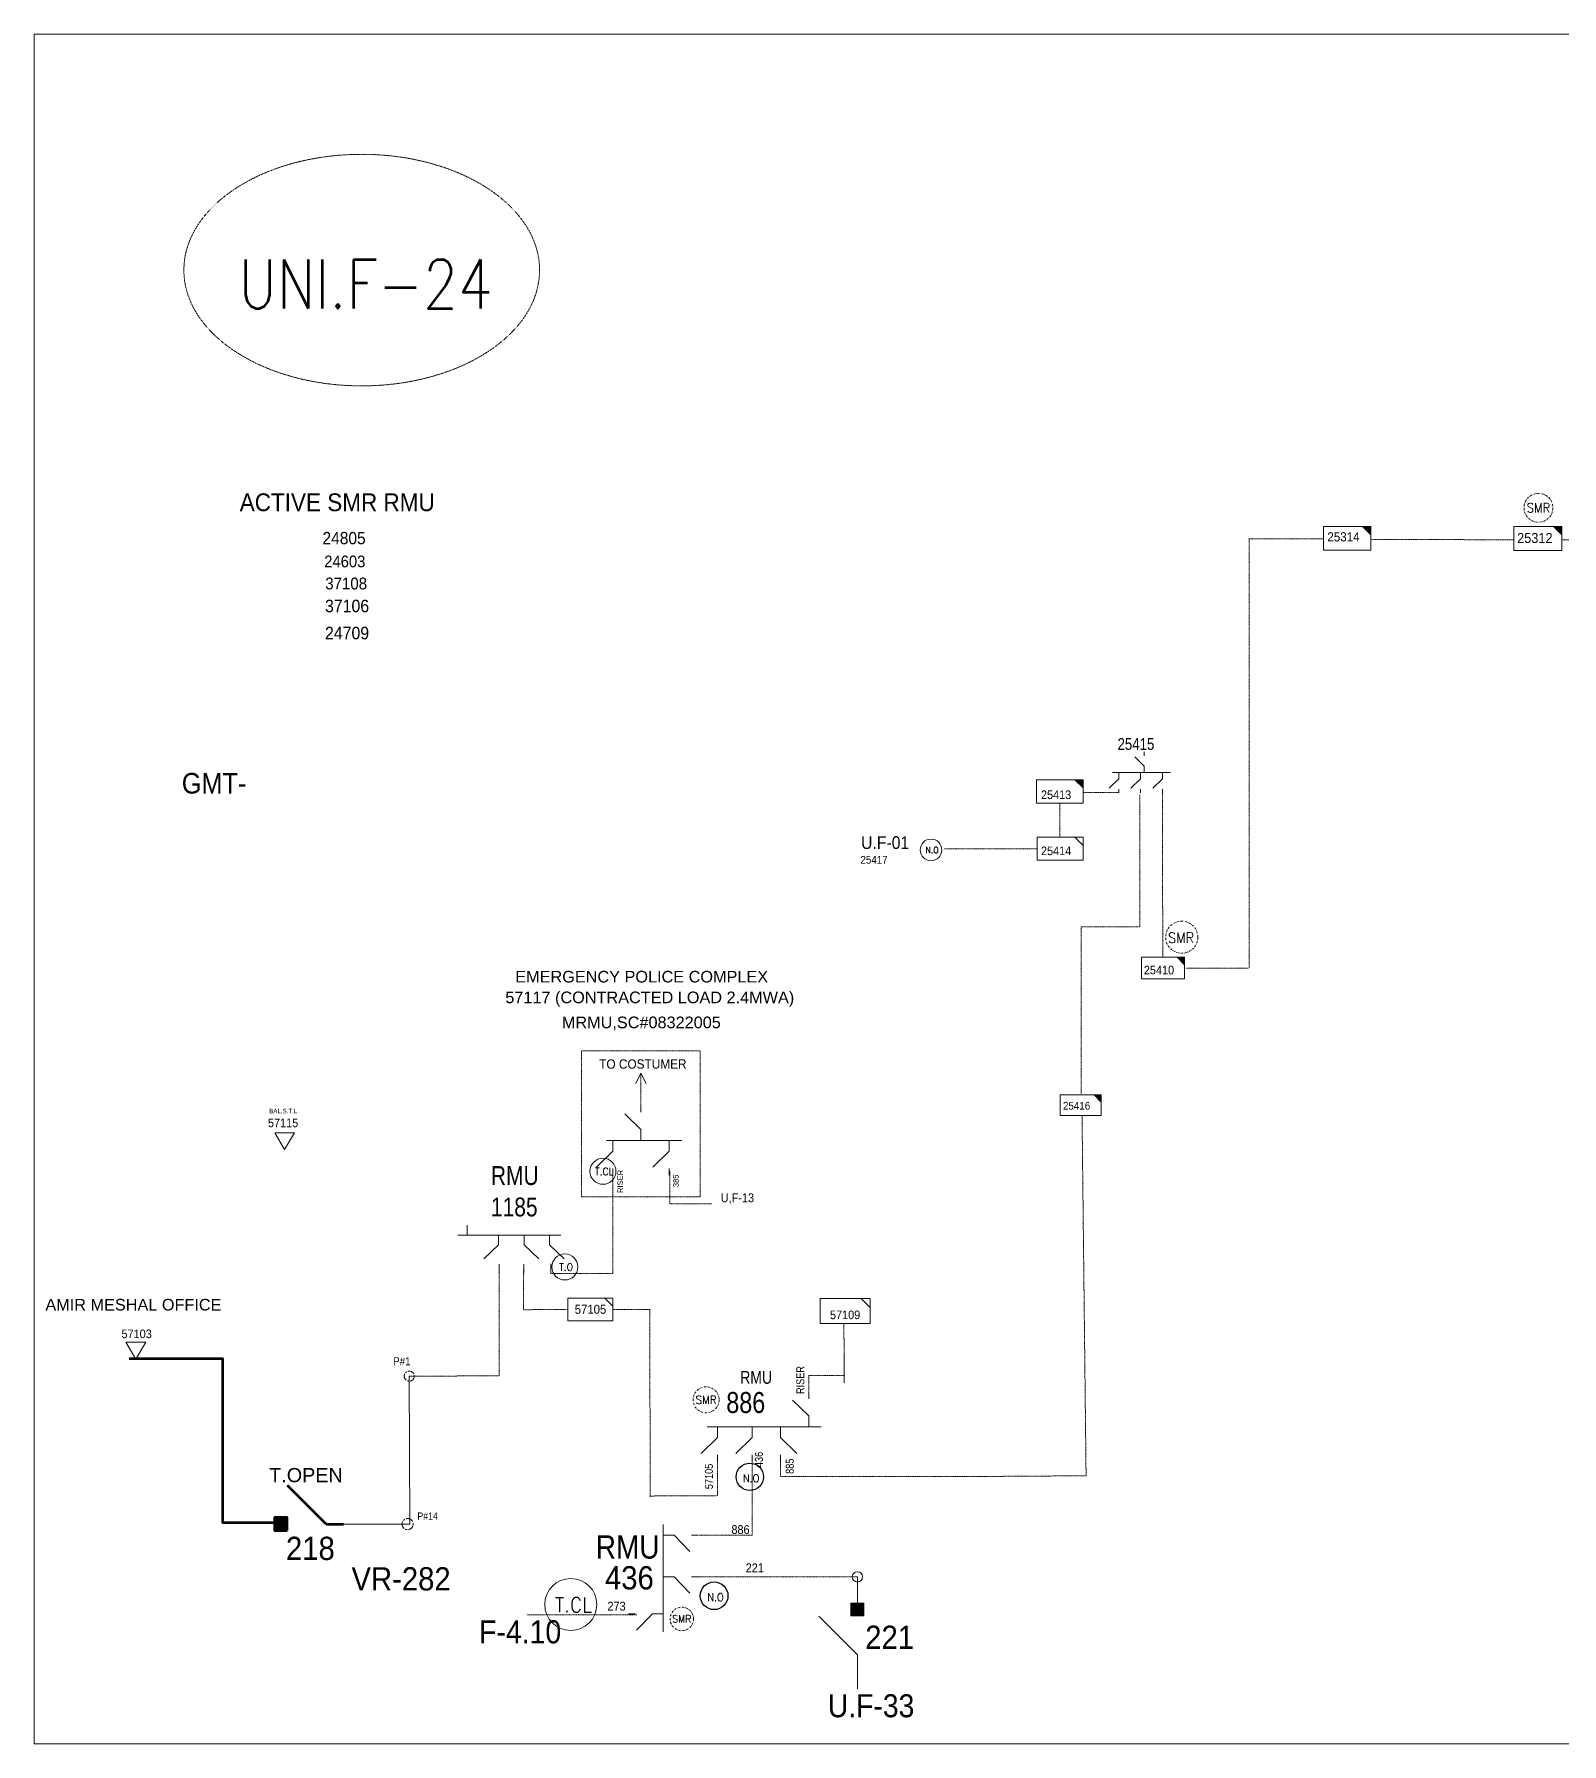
# Model space of a CAD drawing. Header units: metres. Extents: x 65984 to 144644, y -19036 to 23726.
# Drawn here: x 82154 to 82810, y -11224 to -10489 of the extents above; entities that cross this region are included whole.
import ezdxf
from ezdxf.enums import TextEntityAlignment as Align

# ---------------------------------------------------------------- set-up
doc = ezdxf.new("R2010")
doc.units = ezdxf.units.M
doc.header["$MEASUREMENT"] = 0
for name, pattern in [('( Center )', [2, 1.25, -0.25, 0.25, -0.25]), ('DGN Style 2', [0.023128, 0, -0.023128]), ('DGN Style 3', [0.013877, 0, -0.013877]), ('DGN Style 4', [1.6, 0.8, -0.4, 0, -0.4])]:
    doc.linetypes.add(name, pattern=pattern)
doc.layers.get('0').update_dxf_attribs({"color": 95, "lineweight": 40})
for name, color, linetype, lineweight in [('ABS', 7, 'Continuous', 40), ('ABS NUMBER', 112, 'Continuous', 30), ('D FDR  03', 112, 'Continuous', 40), ('d_eos', 111, 'Continuous', 40), ('d_eos no', 121, 'Continuous', 40), ('d_oh branch', 94, 'Continuous', 40), ('d_switch', 95, 'Continuous', 40), ('d_tf', 1, 'Continuous', 40), ('d_tf no', 6, 'Continuous', 40), ('d_ug cable', 95, 'Continuous', 40), ('d_ug main line', 95, 'Continuous', 40), ('d_unit sub', 7, 'Continuous', 40), ('d_village name', 7, 'Continuous', 40), ('FDR  4  13', 206, 'Continuous', 40), ('fedr no', 95, 'Continuous', 40), ('O H MAIN FEEDER', 4, 'Continuous', 100), ('SW N O', 114, 'Continuous', 30)]:
    doc.layers.add(name, color=color, linetype=linetype, lineweight=lineweight)
doc.styles.add('NASKHF', font='naskhf.shx', dxfattribs={"height": 8})
doc.styles.add('Style-Arial', font='arial.ttf')
doc.styles.add('Style-ENGINEERING', font='ENGINEERING.shx')
doc.styles.add('Style-msdefault', font='msdefault.shx')
doc.styles.add('Style-simplex', font='simplex.shx')
doc.styles.add('Style-STANDARD', font='STANDARD.shx')

# ---------------------------------------------------------------- blocks, each defined once
blk = doc.blocks.new('SS')
at = {"color": 0, "linetype": 'ByBlock', "lineweight": -2, "flags": 128}
blk.add_lwpolyline([(6.95, 4.25), (10.45, 4.25), (10.45, 0.75)], close=True, dxfattribs=at)
at = {"color": 0, "linetype": 'ByBlock', "lineweight": -2, "extrusion": (0, 0, -1)}
blk.add_solid([(-6.95, 4.25), (-10.45, 4.25), (-10.45, 0.75)], dxfattribs=at)
at = {"color": 0, "linetype": 'ByBlock', "lineweight": -2}
blk.add_3dface([(-9.55, 4.25), (10.45, 4.25), (10.45, -5.75), (-9.55, -5.75)], dxfattribs=at)
blk = doc.blocks.new('TF_8')
at = {"color": 0, "linetype": 'ByBlock', "lineweight": -2}
blk.add_line((6.3, 4.95), (9.9, 1.35), dxfattribs=at)
blk.add_3dface([(-10.1, 4.95), (9.9, 4.95), (9.9, -5.05), (-10.1, -5.05)], dxfattribs=at)
blk = doc.blocks.new('*U1204')
at = {"layer": 'd_eos', "color": 7, "linetype": 'Continuous', "lineweight": 13, "ltscale": 0.638341}
for p, q in [((-12.95, 12.1), (-12.95, 14.93)), ((11.34, 12.1), (11.34, 14.92)), ((-12.95, 4.66), (-5.94, 11.45)), ((11.34, 4.66), (18.34, 11.45)), ((14.01, 0.01), (-18.32, 0.01)), ((-12.95, 0.01), (-12.95, 4.66)), ((-0.8, 0.01), (-0.8, -4.64)), ((11.34, 0.01), (11.34, 4.66)), ((-0.8, -4.64), (6.2, -11.44)), ((-0.8, -12.09), (-0.8, -14.91))]:
    blk.add_line(p, q, dxfattribs=at)
blk = doc.blocks.new('*U1205')
at = {"layer": 'd_ug cable', "color": 1, "linetype": 'Continuous', "lineweight": 13}
for q in [(-2.21, -2.23), (2.18, -2.23)]:
    blk.add_line((-0.01, 2.26), q, dxfattribs=at)
blk = doc.blocks.new('ABS2_1_1')
at = {"color": 0, "linetype": 'ByBlock', "lineweight": -2, "ltscale": 500}
for q in [(-29900, 43500), (0, 0)]:
    blk.add_line((0, 13600), q, dxfattribs=at)
at = {"color": 0, "linetype": 'ByBlock', "lineweight": -2, "ltscale": 500, "flags": 128}
for points in [[(5000, 43600), (-5000, 43600), (-5000, 53600), (5000, 53600)], [(3791, 49653), (3791, 49653), (3791, 49653)]]:
    blk.add_lwpolyline(points, close=True, dxfattribs=at)
at = {"color": 0, "linetype": 'ByBlock', "lineweight": -2, "ltscale": 500}
for points in [[(5000, 43600), (-5000, 43600), (5000, 53600), (-5000, 53600)], [(3791, 49653), (3791, 49653), (3791, 49653)]]:
    blk.add_solid(points, dxfattribs=at)
blk = doc.blocks.new('TRA1_640')
at = {"layer": 'd_tf', "color": 6, "linetype": 'Continuous', "lineweight": 0, "ltscale": 0.000426762, "flags": 128}
blk.add_lwpolyline([(10.1, -16.9), (0.1, 0.1), (-9.9, -16.9)], close=True, dxfattribs=at)
blk = doc.blocks.new('TRA1_639')
at = {"layer": 'd_tf', "color": 6, "linetype": 'Continuous', "lineweight": 0, "ltscale": 0.000426762, "xscale": 1.000046566207833, "yscale": 1.000046566207833, "zscale": 1.000046566207833, "rotation": 180}
blk.add_blockref('TRA1_640', (0, 0), dxfattribs=at)
blk = doc.blocks.new('*U1280')
at = {"layer": 'SW N O', "color": 1, "lineweight": 13}
blk.add_circle((0, 0), 16.8, dxfattribs=at)
at = {"layer": 'SW N O', "color": 1, "lineweight": 13, "style": 'Style-STANDARD'}
blk.add_text('T.CL', height=9.6, dxfattribs=at).set_placement((1.7, -0.2), align=Align.MIDDLE_CENTER)
blk = doc.blocks.new('*U3529')
at = {"layer": 'SW N O', "color": 3}
blk.add_circle((0, 0), 16.8, dxfattribs=at)
at = {"layer": 'SW N O', "color": 3, "insert": (1.7, -1.8), "char_height": 9.6, "attachment_point": 5, "line_spacing_factor": 0.6, "style": 'Style-STANDARD'}
blk.add_mtext('N.O', dxfattribs=at)
blk = doc.blocks.new('*U1430')
at = {"layer": 'SW N O', "color": 3, "lineweight": 13}
blk.add_circle((0, 0), 16.8, dxfattribs=at)
at = {"layer": 'SW N O', "color": 3, "lineweight": 13, "style": 'Style-STANDARD'}
blk.add_text('N.O', height=9.6, dxfattribs=at).set_placement((1.7, -0.2), align=Align.MIDDLE_CENTER)
blk = doc.blocks.new('*U4211')
at = {"layer": 'SW N O', "color": 3, "lineweight": 13}
blk.add_circle((0, 0), 16.8, dxfattribs=at)
at = {"layer": 'SW N O', "color": 3, "lineweight": 13, "style": 'Style-STANDARD'}
blk.add_text('T.O', height=9.6, dxfattribs=at).set_placement((1.7, -0.2), align=Align.MIDDLE_CENTER)

msp = doc.modelspace()

# ---------------------------------------------------------------- linework, layer by layer
at = {"layer": 'd_eos', "color": 7, "linetype": 'Continuous', "lineweight": 13, "ltscale": 0.376934}
for p, q in [((82630.94, -10804.1), (82626.8, -10800.08)), ((82630.94, -10799.7), (82630.94, -10798.03)), ((82630.94, -10806.84), (82630.94, -10804.1)), ((82619.93, -10809.59), (82615.8, -10813.6)), ((82617.3, -10806.84), (82642.18, -10806.84)), ((82619.93, -10806.84), (82619.93, -10809.59)), ((82629.24, -10809.59), (82625.11, -10813.6)), ((82629.24, -10806.84), (82629.24, -10809.59)), ((82638.69, -10809.59), (82634.56, -10813.6)), ((82638.69, -10806.84), (82638.69, -10809.59)), ((82619.93, -10813.98), (82619.93, -10815.52)), ((82629.24, -10813.98), (82629.24, -10815.65)), ((82638.69, -10813.98), (82638.69, -10815.65))]:
    msp.add_line(p, q, dxfattribs=at)
at = {"layer": 'd_eos', "color": 7, "linetype": 'Continuous', "lineweight": 13, "ltscale": 0.574507}
for p, q in [((82339.94, -11005.73), (82339.94, -11001.55)), ((82335.94, -11005.73), (82380.11, -11005.74)), ((82353.42, -11009.92), (82347.11, -11016.04)), ((82353.42, -11005.74), (82353.42, -11009.92)), ((82364.35, -11005.74), (82364.35, -11009.92)), ((82364.35, -11009.92), (82370.65, -11016.04)), ((82375.28, -11005.73), (82375.28, -11009.92)), ((82375.28, -11009.92), (82381.58, -11016.03))]:
    msp.add_line(p, q, dxfattribs=at)
at = {"layer": 'd_eos', "color": 7, "linetype": 'Continuous', "lineweight": 13, "ltscale": 0.465351}
for p, q in [((82353.63, -11022.16), (82353.63, -11018.3)), ((82364.18, -11022.16), (82364.18, -11018.3))]:
    msp.add_line(p, q, dxfattribs=at)
at = {"layer": 'd_eos', "color": 7, "linetype": 'Continuous', "lineweight": 13, "ltscale": 0.517056}
msp.add_line((82375.84, -11022.34), (82375.84, -11018.05), dxfattribs=at)
at = {"layer": 'd_eos', "color": 2, "linetype": 'Continuous', "lineweight": 13, "ltscale": 0.638341}
for p, q in [((82486.7, -11083.54), (82479.7, -11076.74)), ((82486.7, -11088.19), (82486.7, -11083.54)), ((82442.99, -11088.19), (82492.07, -11088.19)), ((82462.41, -11088.19), (82462.41, -11092.84)), ((82474.55, -11088.19), (82474.55, -11092.84)), ((82462.41, -11092.84), (82455.41, -11099.63)), ((82474.55, -11092.84), (82481.56, -11099.63)), ((82462.41, -11100.28), (82462.41, -11103.11)), ((82474.55, -11100.28), (82474.55, -11103.11)), ((82424.18, -11130.25), (82424.18, -11176.36)), ((82424.18, -11134.79), (82428.83, -11134.79)), ((82428.83, -11134.79), (82435.63, -11141.79)), ((82436.27, -11134.79), (82439.1, -11134.79)), ((82424.18, -11152.73), (82428.83, -11152.73)), ((82428.83, -11152.73), (82435.63, -11159.73)), ((82436.27, -11152.73), (82439.1, -11152.73)), ((82412.09, -11168.59), (82409.26, -11168.59)), ((82419.53, -11168.59), (82412.74, -11175.59)), ((82424.18, -11168.59), (82419.53, -11168.59))]:
    msp.add_line(p, q, dxfattribs=at)
at = {"layer": 'd_eos', "color": 7, "linetype": 'Continuous', "lineweight": 13, "ltscale": 0.638341}
for p, q in [((82486.7, -11076.1), (82486.7, -11073.27)), ((82447.44, -11088.19), (82447.44, -11092.84)), ((82447.44, -11092.84), (82440.43, -11099.63)), ((82447.44, -11100.28), (82447.44, -11103.11))]:
    msp.add_line(p, q, dxfattribs=at)
at = {"layer": 'd_oh branch', "color": 6, "linetype": 'Continuous', "lineweight": 13}
for p, q in [((82501.9, -11069.23), (82501.9, -11056.99)), ((82507.61, -11193.74), (82507.61, -11200.79))]:
    msp.add_line(p, q, dxfattribs=at)
at = {"layer": 'd_oh branch', "color": 6, "linetype": 'Continuous', "lineweight": 100, "flags": 128}
msp.add_lwpolyline([(82257.13, -11129.49), (82234.92, -11129.49), (82234.92, -11059.02), (82194.65, -11059.02)], dxfattribs=at)
at = {"layer": 'd_ug cable', "color": 6, "linetype": 'DGN Style 3', "lineweight": 13}
for p, q in [((82728.36, -10706.65), (82789.73, -10706.84)), ((82810.38, -10706.86), (82828.14, -10706.84)), ((82619.93, -10815.52), (82604.67, -10815.52)), ((82594.65, -10834.72), (82594.65, -10820.1)), ((82584.75, -10839.7), (82545.06, -10839.7)), ((82605.91, -11108.91), (82604.18, -10954.33)), ((82353.58, -11021.05), (82353.65, -11066.27)), ((82364.14, -11037.86), (82364.12, -11020.94)), ((82382.83, -11037.69), (82364.14, -11037.86)), ((82418.28, -11037.71), (82402.43, -11037.74)), ((82418.41, -11037.62), (82418.54, -11118.37)), ((82501.88, -11059.62), (82501.85, -11043.78)), ((82353.65, -11066.27), (82314.94, -11066.43)), ((82447.5, -11117.83), (82447.47, -11102.6)), ((82569.02, -11109.49), (82605.91, -11109.24)), ((82447.27, -11117.9), (82418.54, -11117.94)), ((82439.1, -11152.73), (82507.61, -11152.73))]:
    msp.add_line(p, q, dxfattribs=at)
at = {"layer": 'd_ug cable', "color": 1, "linetype": 'DGN Style 3', "lineweight": 13}
msp.add_line((82414.6, -10950.16), (82414.6, -10936.13), dxfattribs=at)
at = {"layer": 'd_ug cable', "color": 5, "linetype": 'DGN Style 3', "lineweight": 13}
msp.add_line((82365.73, -11169.06), (82412.88, -11169.06), dxfattribs=at)
at = {"layer": 'd_ug cable', "color": 6, "linetype": 'DGN Style 3', "lineweight": 13, "flags": 128}
for points in [[(82676.07, -10706.36), (82707.95, -10706.36)], [(82676.08, -10706.22), (82676.08, -10890.88)], [(82629.04, -10873.21), (82629.04, -10816.44)], [(82638.89, -10886.26), (82638.69, -10815.65)], [(82603.83, -10873.21), (82629.04, -10873.21)], [(82603.83, -10873.21), (82603.83, -10945.02)], [(82675.76, -10890.97), (82648.85, -10890.97)], [(82375.84, -11022.34), (82375.84, -11022.34), (82402.45, -11022.26), (82402.45, -10979.99)], [(82427, -10978.26), (82427, -10992.31), (82444.92, -10992.31)], [(82439.28, -11134.79), (82462.41, -11134.79), (82462.41, -11103.11)], [(82474.55, -11103.11), (82474.55, -11109.49), (82569.02, -11109.49)]]:
    msp.add_lwpolyline(points, dxfattribs=at)
at = {"layer": 'd_ug cable', "color": 7, "linetype": 'DGN Style 3', "lineweight": 13, "flags": 128}
msp.add_lwpolyline([(82486.7, -11073.27), (82486.7, -11066.12), (82501.9, -11066.12)], dxfattribs=at)
at = {"layer": 'd_ug cable', "color": 2, "linetype": 'DGN Style 4', "lineweight": 13}
for centre, radius in [((82800.35, -10693.08), 6.21), ((82647.04, -10877.69), 6.9), ((82442.59, -11076.59), 5.59), ((82432.16, -11170.79), 5.03)]:
    msp.add_circle(centre, radius, dxfattribs=at)
at = {"layer": 'd_ug main line', "color": 240, "linetype": '( Center )', "lineweight": 13, "ltscale": 2.3814}
msp.add_circle((82315.01, -11066.42), 2.15, dxfattribs=at)
at = {"layer": 'd_ug main line', "color": 240, "linetype": '( Center )', "lineweight": 13, "ltscale": 2.646}
msp.add_circle((82314.3, -11130.02), 2.39, dxfattribs=at)
at = {"layer": 'FDR  4  13', "linetype": 'DGN Style 2', "lineweight": 13, "flags": 128}
msp.add_lwpolyline([(82389.04, -10989.33), (82440.07, -10989.33), (82440.07, -10926.53), (82389.04, -10926.53)], close=True, dxfattribs=at)
at = {"layer": 'fedr no', "color": 82, "linetype": 'DGN Style 3', "lineweight": 13, "true_color": 0x1dc70e}
msp.add_ellipse((82294.57, -10590.88), major_axis=(76.44, 0), ratio=0.651175, dxfattribs=at)
at = {"layer": 'O H MAIN FEEDER', "color": 6, "lineweight": 13, "ltscale": 0.448444}
msp.add_line((82315.01, -11066.42), (82315.29, -11130.01), dxfattribs=at)
at = {"layer": 'O H MAIN FEEDER', "color": 6, "lineweight": 13, "ltscale": 0.498271}
msp.add_line((82315.29, -11130.01), (82286.81, -11130.01), dxfattribs=at)
at = {"layer": 'O H MAIN FEEDER', "color": 140, "lineweight": 13, "ltscale": 0.498271, "flags": 128}
msp.add_lwpolyline([(82153.8, -10489.45), (83494.78, -10489.45), (83494.78, -11224.48), (82153.8, -11224.48)], close=True, dxfattribs=at)
at = {"layer": 'O H MAIN FEEDER', "color": 6, "lineweight": 13, "ltscale": 0.498271, "flags": 128}
msp.add_lwpolyline([(82507.61, -11152.73), (82507.61, -11163.95)], dxfattribs=at)
at = {"layer": 'O H MAIN FEEDER', "color": 6, "lineweight": 13, "ltscale": 0.488306}
msp.add_circle((82507.61, -11152.73), 2.21, dxfattribs=at)

# ---------------------------------------------------------------- block references
at = {"layer": 'ABS', "color": 7, "linetype": 'Continuous', "lineweight": 211, "ltscale": 0.829472, "xscale": 0.000555747191877611, "yscale": -0.0005557471918776113, "zscale": 0.0003680335276451397, "rotation": 270.0000000000002}
msp.add_blockref('ABS2_1_1', (82286.81, -11130.01), dxfattribs=at)
at = {"layer": 'ABS', "color": 2, "linetype": 'Continuous', "lineweight": 13, "ltscale": 0.829472, "xscale": 0.000555747191877611, "yscale": 0.000555747191877611, "zscale": 0.0003680335276451397, "rotation": 359.9999999999998}
msp.add_blockref('ABS2_1_1', (82507.61, -11193.74), dxfattribs=at)
at = {"layer": 'd_eos', "color": 7, "linetype": 'Continuous', "lineweight": 13, "ltscale": 0.638341, "rotation": 180}
msp.add_blockref('*U1204', (82413.79, -10965.07), dxfattribs=at)
at = {"layer": 'd_tf', "color": 6, "linetype": 'Continuous', "lineweight": 0, "ltscale": 0.000426762, "extrusion": (0, 0, -1), "xscale": 0.4267622666565712, "yscale": 0.4267622666565712, "zscale": 0.4267622666565712}
msp.add_blockref('TRA1_639', (-82261.39, -10968.94), dxfattribs=at)
at = {"layer": 'd_tf', "color": 6, "linetype": 'Continuous', "lineweight": 0, "ltscale": 0.000426762, "xscale": 0.4267622666565712, "yscale": 0.4267622666565712, "zscale": 0.4267622666565712}
msp.add_blockref('TRA1_639', (82197.49, -11059.01), dxfattribs=at)
at = {"layer": 'd_ug cable', "color": 1, "linetype": 'Continuous', "lineweight": 13}
msp.add_blockref('*U1205', (82414.61, -10938.39), dxfattribs=at)
at = {"layer": 'd_unit sub', "color": 6, "linetype": 'Continuous', "lineweight": 13}
for name, p, xscale, yscale, zscale in [('SS', (82717.7, -10705.45), 1.020448817366751, 1.020448817366751, 0.5102244086833753), ('SS', (82594.15, -10814.29), 1.006365944317303, 1.006365944317303, 0.5031829721586517), ('TF_8', (82594.89, -10839.63), 0.9913223844054603, 0.9913223844054603, 0.4267622666565712), ('SS', (82603.19, -10949.26), 0.8815439210270158, 0.8815439210270158, 0.4407719605135079), ('TF_8', (82392.91, -11037.67), 0.970032658218562, 0.970032658218562, 0.3840860399909141), ('TF_8', (82502.48, -11038.34), 1.077814064687291, 1.077814064687291, 0.4267622666565712)]:
    msp.add_blockref(name, p, dxfattribs=dict(at, xscale=xscale, yscale=yscale, zscale=zscale))
at = {"layer": 'd_unit sub', "color": 2, "linetype": 'Continuous', "lineweight": 13}
for p, xscale, yscale, zscale in [((82799.59, -10705.54), 1.032597017573524, 1.032597017573524, 0.5162985087867619), ((82638.57, -10890.2), 0.9284898871733357, 0.9284898871733357, 0.4642449435866678)]:
    msp.add_blockref('SS', p, dxfattribs=dict(at, xscale=xscale, yscale=yscale, zscale=zscale))
at = {"layer": 'SW N O', "color": 3, "lineweight": 13, "xscale": 0.2766315457305842, "yscale": 0.2766315457305842, "zscale": 0.2766315457305842}
msp.add_blockref('*U1430', (82539.27, -10840.18), dxfattribs=at)
at = {"layer": 'SW N O', "color": 1, "lineweight": 13, "rotation": 359.9999999999999}
for p, xscale, yscale, zscale in [((82398.26, -10978.34), 0.3326276817274772, 0.3326276817274772, 0.3326276817274772), ((82384.43, -11164.59), 0.6652553634549544, 0.6652553634549544, 0.6652553634549544)]:
    msp.add_blockref('*U1280', p, dxfattribs=dict(at, xscale=xscale, yscale=yscale, zscale=zscale))
at = {"layer": 'SW N O', "color": 3, "lineweight": 13, "xscale": 0.3326276817274772, "yscale": 0.3326276817274772, "zscale": 0.3326276817274772, "rotation": 359.9999999999999}
msp.add_blockref('*U4211', (82381.87, -11019.46), dxfattribs=at)
at = {"layer": 'SW N O', "color": 3}
for p, xscale, yscale, zscale in [((82461.37, -11109.68), 0.3498052784997673, 0.3498052784997673, 0.3498052784997673), ((82446.03, -11160.84), 0.3543087428900354, 0.3543087428900354, 0.3543087428900354)]:
    msp.add_blockref('*U3529', p, dxfattribs=dict(at, xscale=xscale, yscale=yscale, zscale=zscale))

# ---------------------------------------------------------------- texts
at = {"layer": 'ABS NUMBER', "color": 7, "lineweight": 140, "style": 'Style-Arial', "width": 0.9}
msp.add_text('218', height=10, dxfattribs=at).set_placement((82262.02, -11135.46), align=Align.TOP_LEFT)
at = {"layer": 'ABS NUMBER', "color": 7, "lineweight": 13, "style": 'Style-Arial', "width": 0.9}
msp.add_text('VR-282', height=10, dxfattribs=at).set_placement((82290.18, -11148.54), align=Align.TOP_LEFT)
at = {"layer": 'ABS NUMBER', "color": 2, "lineweight": 13, "style": 'Style-Arial', "width": 0.9}
msp.add_text('221', height=10, dxfattribs=at).set_placement((82510.99, -11173.68), align=Align.TOP_LEFT)
at = {"layer": 'D FDR  03', "linetype": 'DGN Style 3', "lineweight": 13, "insert": (82415.42, -10932.25), "char_height": 4, "attachment_point": 5, "line_spacing_factor": 0.6, "style": 'Style-ENGINEERING'}
msp.add_mtext('\\H1x;\\W0.95;TO COSTUMER', dxfattribs=at)
at = {"layer": 'd_eos no', "color": 7, "linetype": 'Continuous', "lineweight": 13, "ltscale": 0.596642, "style": 'Style-msdefault', "width": 0.833333}
msp.add_text('25415', height=5.102, dxfattribs=at).set_placement((82619.43, -10792.08), align=Align.TOP_LEFT)
at = {"layer": 'd_eos no', "color": 7, "linetype": 'Continuous', "lineweight": 13, "style": 'Style-Arial', "width": 0.88}
msp.add_text('GMT-', height=8.843, dxfattribs=at).set_placement((82217.23, -10807.09), align=Align.TOP_LEFT)
at = {"layer": 'd_eos no', "color": 2, "linetype": 'Continuous', "lineweight": 13}
for s, height, style, width, p in [('RMU', 5.5, 'Style-msdefault', 0.818182, (82457.25, -11064.19)), ('886', 9, 'Style-msdefault', 0.833333, (82451.27, -11073.24)), ('RMU', 10, 'Style-msdefault', 0.9, (82395.17, -11134.84)), ('436', 10, 'Style-Arial', 0.9, (82399.13, -11148.1))]:
    msp.add_text(s, height=height, dxfattribs=dict(at, style=style, width=width)).set_placement(p, align=Align.TOP_LEFT)
at = {"layer": 'd_eos no', "color": 7, "linetype": 'Continuous', "lineweight": 13, "ltscale": 0.9, "insert": (82350.09, -10976.12), "char_height": 8.1, "attachment_point": 1, "style": 'NASKHF'}
msp.add_mtext('\\Fmsdefault;\\H1x;\\W0.833333;RMU\\P1185', dxfattribs=at)
at = {"layer": 'd_switch', "color": 2, "linetype": 'Continuous', "lineweight": 13, "ltscale": 1.033574, "style": 'Style-ENGINEERING', "width": 0.921053}
msp.add_text('U.F-01', height=5.488, dxfattribs=at).set_placement((82529.89, -10834.27), align=Align.TOP_RIGHT)
at = {"layer": 'd_switch', "color": 7, "linetype": 'Continuous', "lineweight": 13, "style": 'Style-ENGINEERING', "width": 0.921053}
msp.add_text('U,F-13', height=3.8, dxfattribs=at).set_placement((82463.21, -10987.81), align=Align.TOP_RIGHT)
at = {"layer": 'd_switch', "color": 7, "linetype": 'Continuous', "lineweight": 13, "ltscale": 0.9, "style": 'Style-ENGINEERING', "width": 0.921053}
msp.add_text('P#1', height=3.42, dxfattribs=at).set_placement((82315.56, -11058.27), align=Align.TOP_RIGHT)
at = {"layer": 'd_switch', "color": 7, "linetype": 'Continuous', "lineweight": 13, "style": 'Style-ENGINEERING', "width": 0.857143}
for s, p in [('RISER', (82481.38, -11074.08)), ('57105', (82442.07, -11115)), ('436', (82463.56, -11105.51)), ('885', (82476.83, -11108.41))]:
    msp.add_text(s, height=3.43, rotation=90, dxfattribs=at).set_placement(p, align=Align.TOP_LEFT)
at = {"layer": 'd_switch', "color": 7, "linetype": 'Continuous', "lineweight": 13, "ltscale": 0.81, "style": 'Style-ENGINEERING', "width": 0.921053}
msp.add_text('P#14', height=3.078, dxfattribs=at).set_placement((82327.32, -11125.02), align=Align.TOP_RIGHT)
at = {"layer": 'd_switch', "color": 2, "linetype": 'Continuous', "lineweight": 13, "style": 'Style-ENGINEERING', "width": 0.921053}
msp.add_text('886', height=3.8, dxfattribs=at).set_placement((82461.28, -11130.48), align=Align.TOP_RIGHT)
for s, p in [('221', (82459.61, -11146.91)), ('273', (82400.21, -11163.39))]:
    msp.add_text(s, height=3.8, dxfattribs=at).set_placement(p, align=Align.TOP_LEFT)
at = {"layer": 'd_switch', "color": 2, "linetype": 'Continuous', "lineweight": 13, "ltscale": 1.287073, "style": 'Style-ENGINEERING', "width": 0.921053}
msp.add_text('F-4.10', height=9.921, dxfattribs=at).set_placement((82380.33, -11171.37), align=Align.TOP_RIGHT)
at = {"layer": 'd_switch', "color": 2, "linetype": 'Continuous', "lineweight": 13, "ltscale": 1.541712, "style": 'Style-ENGINEERING', "width": 0.921053}
msp.add_text('U.F-33', height=9.877, dxfattribs=at).set_placement((82532.09, -11203.18), align=Align.TOP_RIGHT)
at = {"layer": 'd_tf no', "color": 121, "linetype": 'Continuous', "lineweight": 40, "style": 'Style-msdefault', "width": 0.945946}
for s, height, p in [('ACTIVE SMR RMU', 7.6466, (82242.13, -10686.88)), ('24805', 5.277, (82277.71, -10703.46))]:
    msp.add_text(s, height=height, dxfattribs=at).set_placement(p, align=Align.TOP_LEFT)
at = {"layer": 'd_tf no', "color": 1, "linetype": 'Continuous', "lineweight": 13, "style": 'Style-simplex', "width": 0.909091}
for height, p in [(3.957, (82800.36, -10693.07)), (4.396, (82646.74, -10877.93))]:
    msp.add_text('SMR', height=height, dxfattribs=at).set_placement(p, align=Align.MIDDLE_CENTER)
at = {"layer": 'd_tf no', "color": 6, "linetype": 'Continuous', "lineweight": 13, "style": 'Style-msdefault', "width": 0.945946}
for s, height, p in [('25314', 3.948, (82709.6, -10703.58)), ('25413', 3.7, (82586.52, -10814.6)), ('25414', 3.7, (82586.52, -10838.71)), ('25416', 3.33, (82595.98, -10948.5))]:
    msp.add_text(s, height=height, dxfattribs=at).set_placement(p, align=Align.TOP_LEFT)
at = {"layer": 'd_tf no', "color": 2, "linetype": 'Continuous', "lineweight": 13, "style": 'Style-msdefault', "width": 0.945946}
msp.add_text('25312', height=4.322, dxfattribs=at).set_placement((82791.19, -10703.89), align=Align.TOP_LEFT)
at = {"layer": 'd_tf no', "color": 121, "linetype": 'Continuous', "lineweight": 13, "style": 'Style-msdefault', "width": 0.945946}
for s, height, p in [('24603', 5.025, (82278.46, -10713.62)), ('37108', 5.108, (82278.91, -10723.06)), ('37106', 5.39, (82278.79, -10732.58)), ('24709', 5.39, (82278.79, -10744.23)), ('25410', 3.7, (82630.74, -10889.97))]:
    msp.add_text(s, height=height, dxfattribs=at).set_placement(p, align=Align.TOP_LEFT)
at = {"layer": 'd_tf no', "color": 7, "linetype": 'Continuous', "lineweight": 13, "style": 'Style-msdefault', "width": 0.945946}
for s, height, p in [('25417', 3.33, (82508.91, -10842.75)), ('BAL.S.T.L.', 1.926, (82254.83, -10951.48))]:
    msp.add_text(s, height=height, dxfattribs=at).set_placement(p, align=Align.TOP_LEFT)
at = {"layer": 'd_tf no', "color": 6, "linetype": 'Continuous', "lineweight": 13, "style": 'Style-ENGINEERING', "width": 0.945946}
for s, height, p in [('57115', 3.7, (82260.78, -10957.52)), ('57105', 3.86, (82392.91, -11037.67)), ('57109', 3.7, (82502.34, -11040.06))]:
    msp.add_text(s, height=height, dxfattribs=at).set_placement(p, align=Align.MIDDLE_CENTER)
at = {"layer": 'd_tf no', "color": 6, "linetype": 'Continuous', "lineweight": 40, "style": 'Style-ENGINEERING', "width": 0.945946}
msp.add_text('57103', height=3.7, dxfattribs=at).set_placement((82197.82, -11048.22), align=Align.MIDDLE_CENTER)
at = {"layer": 'd_tf no', "color": 1, "linetype": 'Continuous', "lineweight": 13, "ltscale": 0.9, "style": 'Style-simplex', "width": 0.909091}
msp.add_text('SMR', height=3.561, dxfattribs=at).set_placement((82442.59, -11076.59), align=Align.MIDDLE_CENTER)
at = {"layer": 'd_tf no', "color": 1, "linetype": 'Continuous', "lineweight": 13, "ltscale": 0.81, "style": 'Style-simplex', "width": 0.909091}
msp.add_text('SMR', height=3.205, dxfattribs=at).set_placement((82432.15, -11170.79), align=Align.MIDDLE_CENTER)
at = {"layer": 'd_village name', "color": 7, "linetype": 'Continuous', "lineweight": 13, "style": 'Style-Arial'}
msp.add_text('EMERGENCY POLICE COMPLEX', height=5, rotation=359.99999, dxfattribs=at).set_placement((82414.91, -10894.66), align=Align.MIDDLE_CENTER)
at = {"layer": 'd_village name', "color": 94, "linetype": 'Continuous', "lineweight": 53, "style": 'Style-Arial'}
for s, height, p in [('AMIR MESHAL OFFICE', 5, (82196.45, -11035.69)), ('T.OPEN', 6.082, (82270.61, -11108.95))]:
    msp.add_text(s, height=height, dxfattribs=at).set_placement(p, align=Align.MIDDLE_CENTER)
at = {"layer": 'd_village name', "color": 7, "linetype": 'Continuous', "lineweight": 13, "char_height": 7.0294, "attachment_point": 5, "line_spacing_factor": 0.42678, "style": 'Style-Arial'}
for s, insert in [('\\H0.7113x;57117 (CONTRACTED LOAD 2.4MWA)', (82418.39, -10904.32)), ('\\H0.7113x;MRMU,SC#08322005', (82414.75, -10914.78))]:
    msp.add_mtext(s, dxfattribs=dict(at, insert=insert))
at = {"layer": 'FDR  4  13', "linetype": 'Continuous', "lineweight": 13, "char_height": 2.354, "attachment_point": 5, "rotation": 90, "style": 'Style-ENGINEERING'}
for s, insert in [('RISER', (82405.7, -10982.7)), ('385', (82429.61, -10982.44))]:
    msp.add_mtext(s, dxfattribs=dict(at, insert=insert))
at = {"layer": 'fedr no', "color": 6, "linetype": 'Continuous', "lineweight": 13, "style": 'Style-STANDARD', "width": 0.909091}
msp.add_text('UNI.F-24', height=21.083, dxfattribs=at).set_placement((82296.24, -10596.83), align=Align.MIDDLE_CENTER)

doc.saveas('drawing.dxf')
